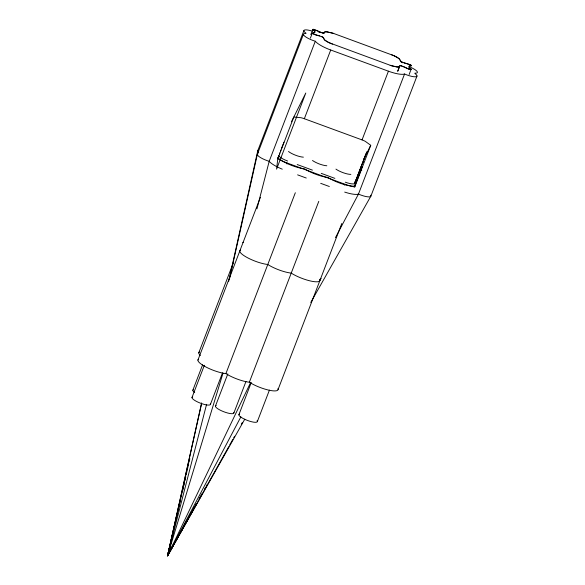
<?xml version="1.0" encoding="UTF-8"?>
<svg xmlns="http://www.w3.org/2000/svg" width="585" height="585" viewBox="0 0 585 585"><rect width="100%" height="100%" fill="white"/><g stroke="black" fill="none" stroke-linecap="round" stroke-linejoin="round"><path stroke-width="0.88" d="M409.164 74.463L411.116 69.249L408.959 69.176L400.849 65.674L399.855 65.666L399.482 66.668L398.027 67.056L391.855 65.893L329.084 42.712L324.412 39.809L323.498 37.63L322.584 36.943L314.679 34.566L312.397 33.272L314.796 32.57L314.832 31.356L312.865 29.308L316.748 30.464M408.981 67.143L411.123 69.279L408.981 67.143L409.215 66.003L411.43 65.849L411.218 65.242L401.303 61.842L399.021 58.595L393.954 55.685L332.887 33.177L325.86 31.736L324.404 32.124L324.031 33.126L323.037 33.111L313.172 29.25L310.789 34.559M277.926 157.606L276.573 169.145L305.787 93.03L291.447 121.768M345.304 182.191A9.85 2.369 21 0 0 354.824 183.163L366.013 153.672M354.737 186.988L370.736 145.292L365.281 141.336A13.382 6.274 18.4 0 0 362.049 139.91L304.339 118.726A13.382 6.274 18.4 0 0 300.902 117.702L293.802 117.051L277.795 158.747A17.733 4.263 21 0 0 287.315 163.076L345.026 184.268A17.733 4.263 21 0 0 354.737 186.988L355.548 180.1M277.912 157.789A17.733 4.263 21 0 0 304.507 168.824A17.733 4.263 21 0 0 327.958 177.43A17.733 4.263 21 0 0 354.846 186.03L360.821 170.454L361.267 166.725A17.733 4.263 21 0 1 362.064 167.624M244.779 419.189L167.573 555.75L201.591 402.992M228.684 281.312L257.758 150.754L303.856 30.676M228.786 446.604L167.573 555.75L201.679 403.233M229.408 279.257L257.334 154.389L303.432 34.303M180.385 500.285L167.573 555.75L192.297 511.217L167.573 555.75L184.48 482.018M184.867 480.343L185.672 476.812M186.074 475.078L188.648 463.876M189.043 462.143L189.84 458.677M182.586 490.756L183.383 487.29M183.785 485.557L184.589 482.091M184.984 480.351L185.789 476.885M192.216 511.21L167.573 555.75L171.112 541.856M171.551 540.116L172.217 537.513M240.859 416.893L167.573 555.75L206.585 404.315M256.947 208.852L269.195 161.306L315.293 41.228A10.347 2.486 21 0 1 304.756 36.204A10.347 2.486 21 0 1 305.933 33.506L305.97 33.169A10.347 2.486 21 0 1 312.083 31.085M173.774 543.779L167.573 555.75L169.877 547.984M250.658 382.458L167.573 555.75L222.965 373.252M324.127 33.038L321.757 32.745M314.796 32.57C308.609 32.994 317.911 35.619 319.798 35.817M409.091 66.215C415.145 65.688 406.048 63.209 404.089 62.968M310.379 38.142L312.346 33.023M198.776 352.843L233.13 263.338M197.92 360.104L260.405 197.32M278.284 156.809L278.657 155.837M279.403 153.892L279.776 152.919M280.522 150.974L280.895 150.001M281.641 148.056L283.14 144.159M283.513 143.186L283.886 142.213M192.831 390.283L202.615 364.799M191.975 397.544L204.362 365.267M286.979 163.954L287.315 163.076M304.339 118.726L330.722 50.003A17.733 4.263 21 0 1 315.293 41.228M210.439 404.323L222.505 372.894M198.469 359.278A17.733 4.263 21 0 0 206 367.044A17.733 4.263 21 0 0 225.898 373.603L295.33 192.743M215.426 406.158L227.821 373.873M233.89 412.937L245.956 381.5M277.912 388.703A17.733 4.263 21 0 1 268.647 390.107A17.733 4.263 21 0 1 249.356 382.21L318.781 201.35M238.877 414.765L251.272 382.48M344.689 185.138L345.026 184.268M362.049 139.91L388.425 71.194A17.733 4.263 21 0 0 404.557 73.995A10.347 2.486 21 0 0 415.357 76.803A10.347 2.486 21 0 0 414.889 73.505L414.926 73.162A10.347 2.486 21 0 0 410.692 67.341M257.349 421.544L269.414 390.115M397.778 70.917L399.796 65.703L402.129 66.039M354.824 183.163L366.941 151.595M397.727 71.399L399.687 66.28L398.933 66.931L396.784 66.997L390.173 65.315M361.267 166.725L355.285 182.293A17.733 4.263 21 0 0 354.81 181.847M361.618 166.827L361.793 166.381M363.504 161.913L363.329 162.359A17.733 4.263 21 0 0 363.373 161.146M278.065 389.53L341.801 223.492M404.557 73.995L358.466 194.081L335.454 237.671M417.003 75.999L370.905 196.077L310.759 302.474M167.573 555.75L171.376 547.582M363.68 159.434L370.736 145.292M324.2 32.504L324.953 31.853L327.103 31.787L333.713 33.477M411.131 69.344L408.747 69.103L403.657 66.602M193.949 508.087L194.812 506.522M195.675 504.965L196.545 503.4M320.214 279.93L321.077 278.365M192.728 510.434L196.633 503.407M199.236 498.72L200.099 497.155M192.721 510.478L196.626 503.458M199.229 498.771L200.092 497.213M204.436 489.404L205.298 487.846M206.169 486.281L207.031 484.724M229.686 445.009L232.808 439.43M233.708 437.836L234.6 436.242M241.298 424.293L242.197 422.699M330.722 50.003L388.425 71.194M297.209 164.539L312.441 170.133M321.26 173.365L334.883 178.366M297.611 174.856L306.262 178.03M320.69 183.332L329.348 186.505M320.229 32.182L316.836 30.515M391.423 54.661C394.517 56.138 398.816 57.154 400.374 60.467M402.553 62.405L400.316 61.015M321.333 36.38L323.571 37.835M332.463 44.131C329.37 42.646 325.07 41.63 323.512 38.317M314.905 31.641L312.756 29.44M350.861 174.381A9.85 2.369 21 0 1 335.936 169.116M326.825 165.767A9.85 2.369 21 0 1 312.485 160.502M303.366 157.16A9.85 2.369 21 0 1 288.493 151.486M287.593 161.007A9.85 2.369 21 0 1 278.745 155.698M354.883 182.681A2.464 0.592 21 0 1 355.987 182.557M362.62 162.93A17.733 4.263 21 0 1 362.459 162.988M361.764 170.191A17.733 4.263 21 0 1 360.821 170.454M240.64 250.007A17.733 4.263 21 0 0 247.462 257.707A17.733 4.263 21 0 0 267.784 264.486A17.733 4.263 21 0 0 291.235 273.1A17.733 4.263 21 0 0 310.971 281.092A17.733 4.263 21 0 0 319.629 279.272M242.746 242.409A17.733 4.263 21 0 1 243.645 242.344M258.694 152.305A10.347 2.486 21 0 1 258.555 150.067M370.576 195.193A10.347 2.486 21 0 1 367.987 196.845A10.347 2.486 21 0 1 358.466 194.081A17.733 4.263 21 0 1 344.704 192.099M257.985 153.745A10.347 2.486 21 0 0 259.696 157.051A10.347 2.486 21 0 0 269.195 161.306A17.733 4.263 21 0 0 282.262 169.175M318.862 32.343A17.733 4.263 21 0 1 323.98 32.994M400.601 61.542A17.733 4.263 21 0 1 402.48 62.749M200.37 355.505A17.733 4.263 21 0 1 199.558 351.877M249.356 382.21A17.733 4.263 21 0 1 225.898 373.603M194.717 392.564A9.85 2.369 21 0 1 193.584 389.632M210.337 403.825A9.85 2.369 21 0 1 200.026 403.014A9.85 2.369 21 0 1 192.728 396.893M233.788 412.44A9.85 2.369 21 0 1 223.485 411.628A9.85 2.369 21 0 1 216.179 405.5M257.071 420.747A9.85 2.369 21 0 1 247.375 420.41A9.85 2.369 21 0 1 239.631 414.114M201.84 494.032L200.969 495.59L201.832 494.091"/></g></svg>
